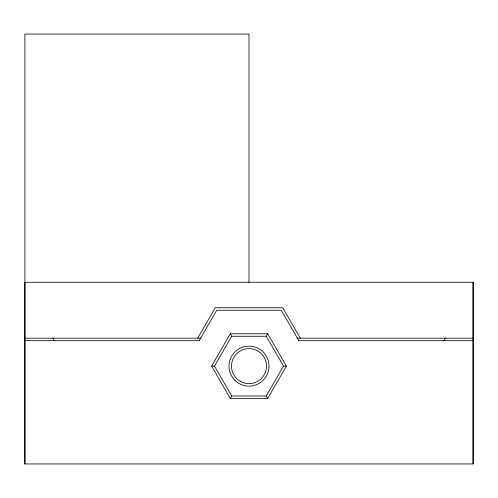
<?xml version="1.0" encoding="UTF-8"?>
<svg xmlns="http://www.w3.org/2000/svg" width="498" height="498" viewBox="0 0 498 498"><rect width="100%" height="100%" fill="white"/><g stroke="black" fill="none" stroke-linecap="round" stroke-linejoin="round"><path stroke-width="0.75" d="M24.9 463.949L24.9 282.273L473.1 282.273L473.1 463.949L24.9 463.949L24.9 34.051L249 34.051L249 282.273M473.1 463.949L473.1 282.273M443.762 340.956L445.15 338.173M197.7 338.173L215.285 307.727L282.715 307.727L300.3 338.173M199.144 340.676L216.723 310.223L281.277 310.223L298.856 340.676M211.613 366.123L230.306 333.747L267.694 333.747L286.387 366.123L267.694 398.5L230.306 398.5L211.613 366.123L214.501 366.123L231.751 396.003L266.249 396.003L283.499 366.123L266.249 336.243L231.751 336.243L214.501 366.123M230.306 398.5L231.751 396.003M266.249 336.243L267.694 333.747M24.9 338.173L201.223 338.173M296.777 338.173L473.1 338.173M24.9 340.676L199.598 340.676M298.402 340.676L473.1 340.676M283.499 366.123L286.387 366.123M230.306 333.747L231.751 336.243M266.249 396.003L267.694 398.5M52.85 338.173L54.238 340.956M240.248 381.281A17.498 17.498 0 0 0 266.498 366.123A17.498 17.498 0 0 0 240.248 350.966A17.498 17.498 0 0 0 240.248 381.281M234.857 380.267A20.001 20.001 0 0 0 268.316 371.303A20.001 20.001 0 0 0 243.821 346.807A20.001 20.001 0 0 0 234.857 380.267"/></g></svg>
